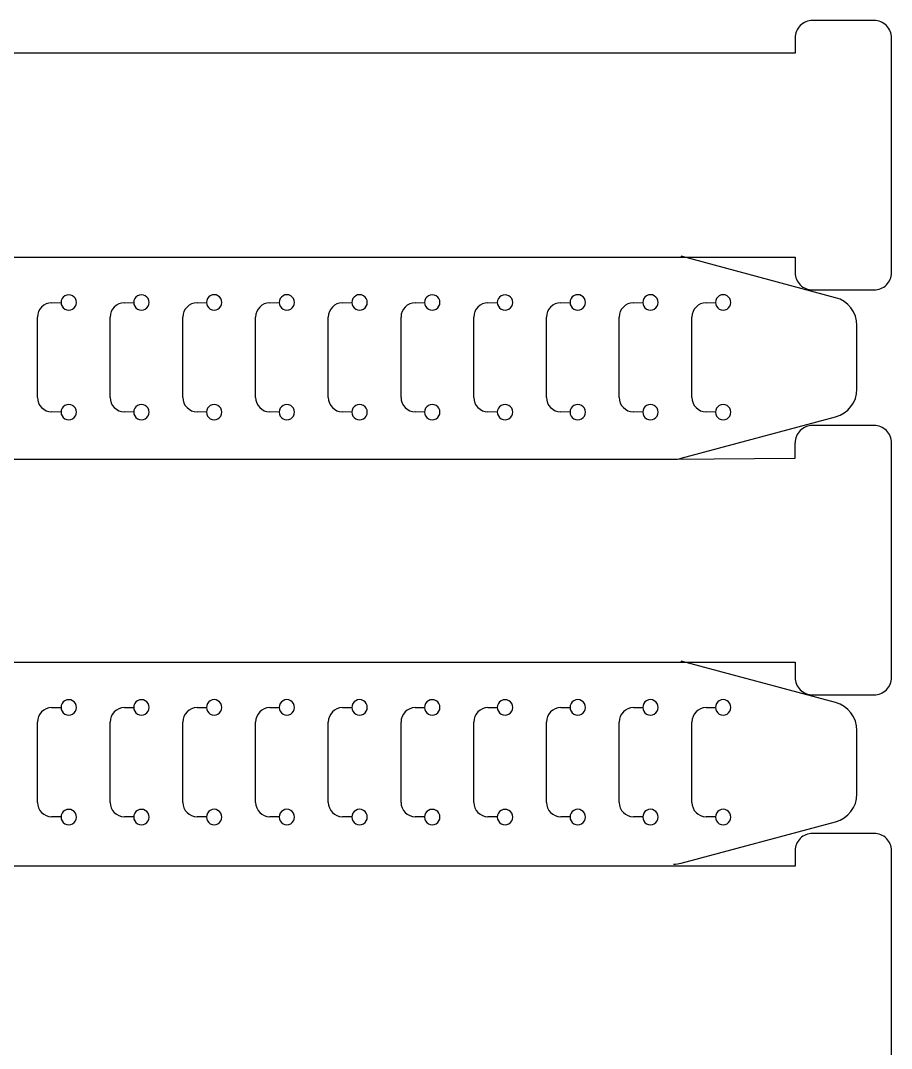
# Model space of a CAD drawing. Extents: x 7 to 1091, y 28 to 643.
# Drawn here: x 295.5 to 386, y 138.8 to 245.6 of the extents above; entities that cross this region are included whole.
import ezdxf

# ---------------------------------------------------------------- set-up
doc = ezdxf.new("R2010")
doc.units = 0
doc.layers.add('Layer_1', color=7, linetype='CONTINUOUS')

msp = doc.modelspace()

# ---------------------------------------------------------------- linework, layer by layer
at = {"layer": 'Layer_1', "color": 7}
for p, q in [((384.204713, 245.610669), (377.804706, 245.610669)), ((376.004693, 243.810656), (376.004693, 242.210668)), ((386.0047, 219.410675), (386.0047, 243.810656)), ((376.004693, 242.210668), (33.418222, 242.210668)), ((20.71822, 221.010663), (376.004693, 221.010663)), ((380.195085, 216.809795), (364.139877, 221.111761)), ((376.004693, 221.010663), (376.004693, 219.410675)), ((377.804706, 217.610662), (384.204713, 217.610662)), ((382.418616, 207.315962), (382.418616, 213.911998)), ((364.139877, 200.116227), (380.195085, 204.418193)), ((384.204713, 203.528296), (377.804706, 203.528296)), ((376.004693, 200.128294), (376.004693, 201.728283)), ((386.0047, 177.328302), (386.0047, 201.728283)), ((20.776955, 200.013992), (363.363431, 200.013992)), ((363.363431, 200.013992), (376.004693, 200.128294)), ((20.71822, 178.92829), (376.004693, 178.92829)), ((380.195085, 174.727421), (364.139877, 179.029387)), ((376.004693, 178.92829), (376.004693, 177.328302)), ((377.804706, 175.528288), (384.204713, 175.528288)), ((382.418616, 165.233589), (382.418616, 171.829625)), ((364.139877, 158.033853), (380.195085, 162.335819)), ((384.204713, 161.13718), (377.804706, 161.13718)), ((376.004693, 159.337167), (376.004693, 157.737179)), ((386.0047, 134.937186), (386.0047, 159.337167)), ((376.004693, 157.737179), (33.418219, 157.737179))]:
    msp.add_line(p, q, dxfattribs=at)
at = {"layer": 'Layer_1', "color": 1}
for p, q in [((298.733501, 216.28592), (299.705898, 216.301265)), ((299.705792, 216.313992), (299.705792, 216.313992)), ((306.290477, 216.28592), (307.262874, 216.301265)), ((307.262768, 216.313992), (307.262768, 216.313992)), ((313.84748, 216.28592), (314.81985, 216.301265)), ((314.819771, 216.313992), (314.819771, 216.313992)), ((321.404456, 216.28592), (322.376853, 216.301265)), ((322.376747, 216.313992), (322.376747, 216.313992)), ((328.961433, 216.28592), (329.933829, 216.301265)), ((329.933723, 216.313992), (329.933723, 216.313992)), ((336.518409, 216.28592), (337.490805, 216.301265)), ((337.4907, 216.313992), (337.4907, 216.313992)), ((344.075385, 216.28592), (345.047782, 216.301265)), ((345.047676, 216.313992), (345.047676, 216.313992)), ((351.632388, 216.28592), (352.604758, 216.301265)), ((352.604679, 216.313992), (352.604679, 216.313992)), ((359.189364, 216.28592), (360.161761, 216.301265)), ((360.161655, 216.313992), (360.161655, 216.313992)), ((366.74634, 216.28592), (367.718737, 216.301265)), ((367.718631, 216.313992), (367.718631, 216.313992)), ((297.257285, 206.441885), (297.257285, 214.786102)), ((304.814261, 206.441885), (304.814261, 214.786102)), ((312.371237, 206.441885), (312.371237, 214.786102)), ((319.928214, 206.441885), (319.928214, 214.786102)), ((327.48519, 206.441885), (327.48519, 214.786102)), ((335.042166, 206.441885), (335.042166, 214.786102)), ((342.599169, 206.441885), (342.599169, 214.786102)), ((350.156145, 206.441885), (350.156145, 214.786102)), ((357.713121, 206.441885), (357.713121, 214.786102)), ((365.270097, 206.441885), (365.270097, 214.786102)), ((299.705898, 204.926669), (298.733501, 204.942015)), ((299.705792, 204.913996), (299.705792, 204.913996)), ((307.262874, 204.926669), (306.290477, 204.942015)), ((307.262768, 204.913996), (307.262768, 204.913996)), ((314.81985, 204.926669), (313.84748, 204.942015)), ((314.819771, 204.913996), (314.819771, 204.913996)), ((322.376853, 204.926669), (321.404456, 204.942015)), ((322.376747, 204.913996), (322.376747, 204.913996)), ((329.933829, 204.926669), (328.961433, 204.942015)), ((329.933723, 204.913996), (329.933723, 204.913996)), ((337.490805, 204.926669), (336.518409, 204.942015)), ((337.4907, 204.913996), (337.4907, 204.913996)), ((345.047782, 204.926669), (344.075385, 204.942015)), ((345.047676, 204.913996), (345.047676, 204.913996)), ((352.604758, 204.926669), (351.632388, 204.942015)), ((352.604679, 204.913996), (352.604679, 204.913996)), ((360.161761, 204.926669), (359.189364, 204.942015)), ((360.161655, 204.913996), (360.161655, 204.913996)), ((367.718737, 204.926669), (366.74634, 204.942015)), ((367.718631, 204.913996), (367.718631, 204.913996)), ((298.733501, 174.203546), (299.705898, 174.218892)), ((299.705792, 174.231618), (299.705792, 174.231618)), ((306.290477, 174.203546), (307.262874, 174.218892)), ((307.262768, 174.231618), (307.262768, 174.231618)), ((313.84748, 174.203546), (314.81985, 174.218892)), ((314.819771, 174.231618), (314.819771, 174.231618)), ((321.404456, 174.203546), (322.376853, 174.218892)), ((322.376747, 174.231618), (322.376747, 174.231618)), ((328.961433, 174.203546), (329.933829, 174.218892)), ((329.933723, 174.231618), (329.933723, 174.231618)), ((336.518409, 174.203546), (337.490805, 174.218892)), ((337.4907, 174.231618), (337.4907, 174.231618)), ((344.075385, 174.203546), (345.047782, 174.218892)), ((345.047676, 174.231618), (345.047676, 174.231618)), ((351.632388, 174.203546), (352.604758, 174.218892)), ((352.604679, 174.231618), (352.604679, 174.231618)), ((359.189364, 174.203546), (360.161761, 174.218892)), ((360.161655, 174.231618), (360.161655, 174.231618)), ((366.74634, 174.203546), (367.718737, 174.218892)), ((367.718631, 174.231618), (367.718631, 174.231618)), ((297.257285, 164.359512), (297.257285, 172.703729)), ((304.814261, 164.359512), (304.814261, 172.703729)), ((312.371237, 164.359512), (312.371237, 172.703729)), ((319.928214, 164.359512), (319.928214, 172.703729)), ((327.48519, 164.359512), (327.48519, 172.703729)), ((335.042166, 164.359512), (335.042166, 172.703729)), ((342.599169, 164.359512), (342.599169, 172.703729)), ((350.156145, 164.359512), (350.156145, 172.703729)), ((357.713121, 164.359512), (357.713121, 172.703729)), ((365.270097, 164.359512), (365.270097, 172.703729)), ((299.705898, 162.844296), (298.733501, 162.859642)), ((299.705792, 162.831622), (299.705792, 162.831622)), ((307.262874, 162.844296), (306.290477, 162.859642)), ((307.262768, 162.831622), (307.262768, 162.831622)), ((314.81985, 162.844296), (313.84748, 162.859642)), ((314.819771, 162.831622), (314.819771, 162.831622)), ((322.376853, 162.844296), (321.404456, 162.859642)), ((322.376747, 162.831622), (322.376747, 162.831622)), ((329.933829, 162.844296), (328.961433, 162.859642)), ((329.933723, 162.831622), (329.933723, 162.831622)), ((337.490805, 162.844296), (336.518409, 162.859642)), ((337.4907, 162.831622), (337.4907, 162.831622)), ((345.047782, 162.844296), (344.075385, 162.859642)), ((345.047676, 162.831622), (345.047676, 162.831622)), ((352.604758, 162.844296), (351.632388, 162.859642)), ((352.604679, 162.831622), (352.604679, 162.831622)), ((360.161761, 162.844296), (359.189364, 162.859642)), ((360.161655, 162.831622), (360.161655, 162.831622)), ((367.718737, 162.844296), (366.74634, 162.859642)), ((367.718631, 162.831622), (367.718631, 162.831622))]:
    msp.add_line(p, q, dxfattribs=at)
at = {"layer": 'Layer_1', "color": 7}
for points in [[(376.531902, 245.083461), (376.19432, 244.745905), (376.004693, 244.28807), (376.004693, 243.810656)], [(377.804706, 245.610669), (377.327319, 245.610669), (376.869457, 245.421042), (376.531902, 245.083461)], [(385.477491, 245.083461), (385.139935, 245.421016), (384.6821, 245.610669), (384.204713, 245.610669)], [(386.0047, 243.810656), (386.0047, 244.288044), (385.815073, 244.745879), (385.477491, 245.083461)], [(376.004693, 219.410675), (376.004693, 218.933287), (376.19432, 218.475452), (376.531902, 218.137871)], [(385.477491, 218.137897), (385.815073, 218.475452), (386.0047, 218.933287), (386.0047, 219.410675)], [(376.531902, 218.137871), (376.869457, 217.800315), (377.327319, 217.610662), (377.804706, 217.610662)], [(384.204713, 217.610662), (384.6821, 217.610662), (385.139935, 217.800315), (385.477491, 218.137897)], [(382.418616, 213.912025), (382.418616, 215.26984), (381.506624, 216.458348), (380.195085, 216.809795)], [(380.195085, 204.418193), (381.506624, 204.769612), (382.418616, 205.958147), (382.418616, 207.315962)], [(376.531902, 203.001087), (376.19432, 202.663532), (376.004693, 202.205697), (376.004693, 201.728283)], [(377.804706, 203.528296), (377.327319, 203.528296), (376.869457, 203.338669), (376.531902, 203.001087)], [(385.477491, 203.001087), (385.139935, 203.338643), (384.6821, 203.528296), (384.204713, 203.528296)], [(386.0047, 201.728283), (386.0047, 202.20567), (385.815073, 202.663505), (385.477491, 203.001087)], [(363.363431, 200.013992), (363.625606, 200.013992), (363.886644, 200.048361), (364.139877, 200.116227)], [(376.004693, 177.328302), (376.004693, 176.850914), (376.19432, 176.393079), (376.531902, 176.055497)], [(385.477491, 176.055524), (385.815073, 176.393079), (386.0047, 176.850914), (386.0047, 177.328302)], [(376.531902, 176.055497), (376.869457, 175.717942), (377.327319, 175.528288), (377.804706, 175.528288)], [(384.204713, 175.528288), (384.6821, 175.528288), (385.139935, 175.717942), (385.477491, 176.055524)], [(382.418616, 171.829652), (382.418616, 173.187467), (381.506624, 174.375975), (380.195085, 174.727421)], [(380.195085, 162.335819), (381.506624, 162.687239), (382.418616, 163.875774), (382.418616, 165.233589)], [(376.531902, 160.609971), (376.19432, 160.272416), (376.004693, 159.814581), (376.004693, 159.337167)], [(377.804706, 161.13718), (377.327319, 161.13718), (376.869457, 160.947553), (376.531902, 160.609971)], [(385.477491, 160.609971), (385.139935, 160.947527), (384.6821, 161.13718), (384.204713, 161.13718)], [(386.0047, 159.337167), (386.0047, 159.814555), (385.815073, 160.27239), (385.477491, 160.609971)], [(363.363431, 157.931618), (363.625606, 157.931618), (363.886644, 157.965988), (364.139877, 158.033853)]]:
    msp.add_open_spline(points, degree=3, dxfattribs=at)
at = {"layer": 'Layer_1', "color": 1}
for points in [[(300.105789, 217.006803), (299.858271, 216.863902), (299.705792, 216.599795), (299.705792, 216.313992)], [(300.90581, 217.006803), (300.658292, 217.149731), (300.353307, 217.149731), (300.105789, 217.006803)], [(301.305807, 216.313992), (301.305807, 216.599795), (301.153327, 216.863902), (300.90581, 217.006803)], [(307.662765, 217.006803), (307.415247, 216.863902), (307.262768, 216.599795), (307.262768, 216.313992)], [(308.462786, 217.006803), (308.215242, 217.149731), (307.910283, 217.149731), (307.662765, 217.006803)], [(308.862783, 216.313992), (308.862783, 216.599795), (308.710304, 216.863902), (308.462786, 217.006803)], [(315.218815, 217.009528), (314.970821, 216.865886), (314.818607, 216.600562), (314.819771, 216.313992)], [(316.020715, 217.009528), (315.772694, 217.153144), (315.466809, 217.153144), (315.218815, 217.009528)], [(316.419759, 216.313992), (316.419759, 216.600562), (316.268709, 216.865886), (316.020715, 217.009528)], [(322.775871, 217.009343), (322.527904, 216.865754), (322.375662, 216.600509), (322.376747, 216.313992)], [(323.577611, 217.009343), (323.329644, 217.152933), (323.023839, 217.152933), (322.775871, 217.009343)], [(323.976735, 216.313992), (323.976735, 216.600509), (323.825579, 216.865754), (323.577611, 217.009343)], [(330.332847, 217.009343), (330.08488, 216.865754), (329.932639, 216.600509), (329.933723, 216.313992)], [(331.134588, 217.009343), (330.88662, 217.152933), (330.580815, 217.152933), (330.332847, 217.009343)], [(331.533712, 216.313992), (331.533712, 216.600509), (331.382555, 216.865754), (331.134588, 217.009343)], [(337.890697, 217.006803), (337.643179, 216.863902), (337.4907, 216.599795), (337.4907, 216.313992)], [(338.690717, 217.006803), (338.443173, 217.149731), (338.138214, 217.149731), (337.890697, 217.006803)], [(339.090714, 216.313992), (339.090714, 216.599795), (338.938235, 216.863902), (338.690717, 217.006803)], [(345.447673, 217.006803), (345.200155, 216.863902), (345.047676, 216.599795), (345.047676, 216.313992)], [(346.247694, 217.006803), (346.000176, 217.149731), (345.695191, 217.149731), (345.447673, 217.006803)], [(346.647691, 216.313992), (346.647691, 216.599795), (346.495211, 216.863902), (346.247694, 217.006803)], [(353.003723, 217.009528), (352.755729, 216.865886), (352.603514, 216.600562), (352.604679, 216.313992)], [(353.805622, 217.009528), (353.557602, 217.153144), (353.251717, 217.153144), (353.003723, 217.009528)], [(354.204667, 216.313992), (354.204667, 216.600562), (354.053616, 216.865886), (353.805622, 217.009528)], [(360.560779, 217.009343), (360.312811, 216.865754), (360.16057, 216.600509), (360.161655, 216.313992)], [(361.362519, 217.009343), (361.114552, 217.152933), (360.808746, 217.152933), (360.560779, 217.009343)], [(361.761643, 216.313992), (361.761643, 216.600509), (361.610487, 216.865754), (361.362519, 217.009343)], [(368.117755, 217.009343), (367.869788, 216.865754), (367.717546, 216.600509), (367.718631, 216.313992)], [(368.919495, 217.009343), (368.671528, 217.152933), (368.365723, 217.152933), (368.117755, 217.009343)], [(369.318619, 216.313992), (369.318619, 216.600509), (369.167463, 216.865754), (368.919495, 217.009343)], [(298.733501, 216.28592), (297.914457, 216.272955), (297.257285, 215.605252), (297.257285, 214.786102)], [(299.705792, 216.313992), (299.705792, 216.028162), (299.858271, 215.764055), (300.105789, 215.621154)], [(300.90581, 215.621154), (301.153327, 215.764055), (301.305807, 216.028162), (301.305807, 216.313992)], [(306.290477, 216.28592), (305.471433, 216.272955), (304.814261, 215.605252), (304.814261, 214.786102)], [(307.262768, 216.313992), (307.262768, 216.028162), (307.415247, 215.764055), (307.662765, 215.621154)], [(308.462786, 215.621154), (308.710304, 215.764055), (308.862783, 216.028162), (308.862783, 216.313992)], [(313.84748, 216.28592), (313.028409, 216.272955), (312.371237, 215.605252), (312.371237, 214.786102)], [(314.819771, 216.313992), (314.819771, 216.027395), (314.970821, 215.762071), (315.218815, 215.618455)], [(316.020715, 215.618455), (316.268709, 215.762071), (316.420923, 216.027395), (316.419759, 216.313992)], [(321.404456, 216.28592), (320.585386, 216.272955), (319.928214, 215.605252), (319.928214, 214.786102)], [(322.376747, 216.313992), (322.376747, 216.027448), (322.527904, 215.762203), (322.775871, 215.618614)], [(323.577611, 215.618614), (323.825579, 215.762203), (323.97782, 216.027448), (323.976735, 216.313992)], [(328.961433, 216.28592), (328.142362, 216.272955), (327.48519, 215.605252), (327.48519, 214.786102)], [(329.933723, 216.313992), (329.933723, 216.027448), (330.08488, 215.762203), (330.332847, 215.618614)], [(331.134588, 215.618614), (331.382555, 215.762203), (331.534796, 216.027448), (331.533712, 216.313992)], [(336.518409, 216.28592), (335.699338, 216.272955), (335.042166, 215.605252), (335.042166, 214.786102)], [(337.4907, 216.313992), (337.4907, 216.028162), (337.643179, 215.764055), (337.890697, 215.621154)], [(338.690717, 215.621154), (338.938235, 215.764055), (339.090714, 216.028162), (339.090714, 216.313992)], [(344.075385, 216.28592), (343.256341, 216.272955), (342.599169, 215.605252), (342.599169, 214.786102)], [(345.047676, 216.313992), (345.047676, 216.028162), (345.200155, 215.764055), (345.447673, 215.621154)], [(346.247694, 215.621154), (346.495211, 215.764055), (346.647691, 216.028162), (346.647691, 216.313992)], [(351.632388, 216.28592), (350.813317, 216.272955), (350.156145, 215.605252), (350.156145, 214.786102)], [(352.604679, 216.313992), (352.604679, 216.027395), (352.755729, 215.762071), (353.003723, 215.618455)], [(353.805622, 215.618455), (354.053616, 215.762071), (354.205831, 216.027395), (354.204667, 216.313992)], [(359.189364, 216.28592), (358.370293, 216.272955), (357.713121, 215.605252), (357.713121, 214.786102)], [(360.161655, 216.313992), (360.161655, 216.027448), (360.312811, 215.762203), (360.560779, 215.618614)], [(361.362519, 215.618614), (361.610487, 215.762203), (361.762728, 216.027448), (361.761643, 216.313992)], [(366.74634, 216.28592), (365.92727, 216.272955), (365.270097, 215.605252), (365.270097, 214.786102)], [(367.718631, 216.313992), (367.718631, 216.027448), (367.869788, 215.762203), (368.117755, 215.618614)], [(368.919495, 215.618614), (369.167463, 215.762203), (369.319704, 216.027448), (369.318619, 216.313992)], [(300.105789, 215.621154), (300.353307, 215.478252), (300.658292, 215.478252), (300.90581, 215.621154)], [(307.662765, 215.621154), (307.910283, 215.478252), (308.215242, 215.478252), (308.462786, 215.621154)], [(315.218815, 215.618455), (315.466809, 215.474813), (315.772694, 215.474813), (316.020715, 215.618455)], [(322.775871, 215.618614), (323.023839, 215.475025), (323.329644, 215.475025), (323.577611, 215.618614)], [(330.332847, 215.618614), (330.580815, 215.475025), (330.88662, 215.475025), (331.134588, 215.618614)], [(337.890697, 215.621154), (338.138214, 215.478252), (338.443173, 215.478252), (338.690717, 215.621154)], [(345.447673, 215.621154), (345.695191, 215.478252), (346.000176, 215.478252), (346.247694, 215.621154)], [(353.003723, 215.618455), (353.251717, 215.474813), (353.557602, 215.474813), (353.805622, 215.618455)], [(360.560779, 215.618614), (360.808746, 215.475025), (361.114552, 215.475025), (361.362519, 215.618614)], [(368.117755, 215.618614), (368.365723, 215.475025), (368.671528, 215.475025), (368.919495, 215.618614)], [(297.257285, 206.441885), (297.257285, 205.622708), (297.914457, 204.955059), (298.733501, 204.942068)], [(304.814261, 206.441885), (304.814261, 205.622708), (305.471433, 204.955059), (306.290477, 204.942068)], [(312.371237, 206.441885), (312.371237, 205.622708), (313.028409, 204.955032), (313.84748, 204.942068)], [(319.928214, 206.441885), (319.928214, 205.622708), (320.585386, 204.955032), (321.404456, 204.942068)], [(327.48519, 206.441885), (327.48519, 205.622708), (328.142362, 204.955032), (328.961433, 204.942068)], [(335.042166, 206.441885), (335.042166, 205.622708), (335.699338, 204.955032), (336.518409, 204.942068)], [(342.599169, 206.441885), (342.599169, 205.622708), (343.256341, 204.955059), (344.075385, 204.942068)], [(350.156145, 206.441885), (350.156145, 205.622708), (350.813317, 204.955032), (351.632388, 204.942068)], [(357.713121, 206.441885), (357.713121, 205.622708), (358.370293, 204.955032), (359.189364, 204.942068)], [(365.270097, 206.441885), (365.270097, 205.622708), (365.92727, 204.955032), (366.74634, 204.942068)], [(300.105789, 205.606807), (299.858271, 205.463906), (299.705792, 205.199798), (299.705792, 204.913996)], [(300.90581, 205.606807), (300.658292, 205.749735), (300.353307, 205.749735), (300.105789, 205.606807)], [(301.305807, 204.913996), (301.305807, 205.199798), (301.153327, 205.463906), (300.90581, 205.606807)], [(307.662765, 205.606807), (307.415247, 205.463906), (307.262768, 205.199798), (307.262768, 204.913996)], [(308.462786, 205.606807), (308.215242, 205.749735), (307.910283, 205.749735), (307.662765, 205.606807)], [(308.862783, 204.913996), (308.862783, 205.199798), (308.710304, 205.463906), (308.462786, 205.606807)], [(315.218815, 205.609506), (314.970821, 205.46589), (314.818607, 205.200566), (314.819771, 204.913996)], [(316.020715, 205.609506), (315.772694, 205.753148), (315.466809, 205.753148), (315.218815, 205.609506)], [(316.419759, 204.913996), (316.419759, 205.200566), (316.268709, 205.46589), (316.020715, 205.609506)], [(322.775871, 205.609347), (322.527904, 205.465758), (322.375662, 205.200513), (322.376747, 204.913996)], [(323.577611, 205.609347), (323.329644, 205.752936), (323.023839, 205.752936), (322.775871, 205.609347)], [(323.976735, 204.913996), (323.976735, 205.200513), (323.825579, 205.465758), (323.577611, 205.609347)], [(330.332847, 205.609347), (330.08488, 205.465758), (329.932639, 205.200513), (329.933723, 204.913996)], [(331.134588, 205.609347), (330.88662, 205.752936), (330.580815, 205.752936), (330.332847, 205.609347)], [(331.533712, 204.913996), (331.533712, 205.200513), (331.382555, 205.465758), (331.134588, 205.609347)], [(337.890697, 205.606807), (337.643179, 205.463906), (337.4907, 205.199798), (337.4907, 204.913996)], [(338.690717, 205.606807), (338.443173, 205.749735), (338.138214, 205.749735), (337.890697, 205.606807)], [(339.090714, 204.913996), (339.090714, 205.199798), (338.938235, 205.463906), (338.690717, 205.606807)], [(345.447673, 205.606807), (345.200155, 205.463906), (345.047676, 205.199798), (345.047676, 204.913996)], [(346.247694, 205.606807), (346.000176, 205.749735), (345.695191, 205.749735), (345.447673, 205.606807)], [(346.647691, 204.913996), (346.647691, 205.199798), (346.495211, 205.463906), (346.247694, 205.606807)], [(353.003723, 205.609506), (352.755729, 205.46589), (352.603514, 205.200566), (352.604679, 204.913996)], [(353.805622, 205.609506), (353.557602, 205.753148), (353.251717, 205.753148), (353.003723, 205.609506)], [(354.204667, 204.913996), (354.204667, 205.200566), (354.053616, 205.46589), (353.805622, 205.609506)], [(360.560779, 205.609347), (360.312811, 205.465758), (360.16057, 205.200513), (360.161655, 204.913996)], [(361.362519, 205.609347), (361.114552, 205.752936), (360.808746, 205.752936), (360.560779, 205.609347)], [(361.761643, 204.913996), (361.761643, 205.200513), (361.610487, 205.465758), (361.362519, 205.609347)], [(368.117755, 205.609347), (367.869788, 205.465758), (367.717546, 205.200513), (367.718631, 204.913996)], [(368.919495, 205.609347), (368.671528, 205.752936), (368.365723, 205.752936), (368.117755, 205.609347)], [(369.318619, 204.913996), (369.318619, 205.200513), (369.167463, 205.465758), (368.919495, 205.609347)], [(299.705792, 204.913996), (299.705792, 204.628166), (299.858271, 204.364059), (300.105789, 204.221158)], [(300.105789, 204.221158), (300.353307, 204.078256), (300.658292, 204.078256), (300.90581, 204.221158)], [(300.90581, 204.221158), (301.153327, 204.364059), (301.305807, 204.628166), (301.305807, 204.913996)], [(307.262768, 204.913996), (307.262768, 204.628166), (307.415247, 204.364059), (307.662765, 204.221158)], [(307.662765, 204.221158), (307.910283, 204.078256), (308.215242, 204.078256), (308.462786, 204.221158)], [(308.462786, 204.221158), (308.710304, 204.364059), (308.862783, 204.628166), (308.862783, 204.913996)], [(314.819771, 204.913996), (314.819771, 204.627399), (314.970821, 204.362075), (315.218815, 204.218459)], [(315.218815, 204.218459), (315.466809, 204.074817), (315.772694, 204.074817), (316.020715, 204.218459)], [(316.020715, 204.218459), (316.268709, 204.362075), (316.420923, 204.627399), (316.419759, 204.913996)], [(322.376747, 204.913996), (322.376747, 204.627452), (322.527904, 204.362207), (322.775871, 204.218618)], [(322.775871, 204.218618), (323.023839, 204.075028), (323.329644, 204.075028), (323.577611, 204.218618)], [(323.577611, 204.218618), (323.825579, 204.362207), (323.97782, 204.627452), (323.976735, 204.913996)], [(329.933723, 204.913996), (329.933723, 204.627452), (330.08488, 204.362207), (330.332847, 204.218618)], [(330.332847, 204.218618), (330.580815, 204.075028), (330.88662, 204.075028), (331.134588, 204.218618)], [(331.134588, 204.218618), (331.382555, 204.362207), (331.534796, 204.627452), (331.533712, 204.913996)], [(337.4907, 204.913996), (337.4907, 204.628166), (337.643179, 204.364059), (337.890697, 204.221158)], [(337.890697, 204.221158), (338.138214, 204.078256), (338.443173, 204.078256), (338.690717, 204.221158)], [(338.690717, 204.221158), (338.938235, 204.364059), (339.090714, 204.628166), (339.090714, 204.913996)], [(345.047676, 204.913996), (345.047676, 204.628166), (345.200155, 204.364059), (345.447673, 204.221158)], [(345.447673, 204.221158), (345.695191, 204.078256), (346.000176, 204.078256), (346.247694, 204.221158)], [(346.247694, 204.221158), (346.495211, 204.364059), (346.647691, 204.628166), (346.647691, 204.913996)], [(352.604679, 204.913996), (352.604679, 204.627399), (352.755729, 204.362075), (353.003723, 204.218459)], [(353.003723, 204.218459), (353.251717, 204.074817), (353.557602, 204.074817), (353.805622, 204.218459)], [(353.805622, 204.218459), (354.053616, 204.362075), (354.205831, 204.627399), (354.204667, 204.913996)], [(360.161655, 204.913996), (360.161655, 204.627452), (360.312811, 204.362207), (360.560779, 204.218618)], [(360.560779, 204.218618), (360.808746, 204.075028), (361.114552, 204.075028), (361.362519, 204.218618)], [(361.362519, 204.218618), (361.610487, 204.362207), (361.762728, 204.627452), (361.761643, 204.913996)], [(367.718631, 204.913996), (367.718631, 204.627452), (367.869788, 204.362207), (368.117755, 204.218618)], [(368.117755, 204.218618), (368.365723, 204.075028), (368.671528, 204.075028), (368.919495, 204.218618)], [(368.919495, 204.218618), (369.167463, 204.362207), (369.319704, 204.627452), (369.318619, 204.913996)], [(298.733501, 174.203546), (297.914457, 174.190582), (297.257285, 173.522879), (297.257285, 172.703729)], [(300.105789, 174.92443), (299.858271, 174.781528), (299.705792, 174.517421), (299.705792, 174.231618)], [(299.705792, 174.231618), (299.705792, 173.945789), (299.858271, 173.681682), (300.105789, 173.53878)], [(300.90581, 174.92443), (300.658292, 175.067358), (300.353307, 175.067358), (300.105789, 174.92443)], [(301.305807, 174.231618), (301.305807, 174.517421), (301.153327, 174.781528), (300.90581, 174.92443)], [(300.90581, 173.53878), (301.153327, 173.681682), (301.305807, 173.945789), (301.305807, 174.231618)], [(306.290477, 174.203546), (305.471433, 174.190582), (304.814261, 173.522879), (304.814261, 172.703729)], [(307.662765, 174.92443), (307.415247, 174.781528), (307.262768, 174.517421), (307.262768, 174.231618)], [(307.262768, 174.231618), (307.262768, 173.945789), (307.415247, 173.681682), (307.662765, 173.53878)], [(308.462786, 174.92443), (308.215242, 175.067358), (307.910283, 175.067358), (307.662765, 174.92443)], [(308.862783, 174.231618), (308.862783, 174.517421), (308.710304, 174.781528), (308.462786, 174.92443)], [(308.462786, 173.53878), (308.710304, 173.681682), (308.862783, 173.945789), (308.862783, 174.231618)], [(313.84748, 174.203546), (313.028409, 174.190582), (312.371237, 173.522879), (312.371237, 172.703729)], [(315.218815, 174.927155), (314.970821, 174.783513), (314.818607, 174.518189), (314.819771, 174.231618)], [(314.819771, 174.231618), (314.819771, 173.945022), (314.970821, 173.679698), (315.218815, 173.536082)], [(316.020715, 174.927155), (315.772694, 175.070771), (315.466809, 175.070771), (315.218815, 174.927155)], [(316.419759, 174.231618), (316.419759, 174.518189), (316.268709, 174.783513), (316.020715, 174.927155)], [(316.020715, 173.536082), (316.268709, 173.679698), (316.420923, 173.945022), (316.419759, 174.231618)], [(321.404456, 174.203546), (320.585386, 174.190582), (319.928214, 173.522879), (319.928214, 172.703729)], [(322.775871, 174.92697), (322.527904, 174.78338), (322.375662, 174.518136), (322.376747, 174.231618)], [(322.376747, 174.231618), (322.376747, 173.945075), (322.527904, 173.67983), (322.775871, 173.53624)], [(323.577611, 174.92697), (323.329644, 175.070559), (323.023839, 175.070559), (322.775871, 174.92697)], [(323.976735, 174.231618), (323.976735, 174.518136), (323.825579, 174.78338), (323.577611, 174.92697)], [(323.577611, 173.53624), (323.825579, 173.67983), (323.97782, 173.945075), (323.976735, 174.231618)], [(328.961433, 174.203546), (328.142362, 174.190582), (327.48519, 173.522879), (327.48519, 172.703729)], [(330.332847, 174.92697), (330.08488, 174.78338), (329.932639, 174.518136), (329.933723, 174.231618)], [(329.933723, 174.231618), (329.933723, 173.945075), (330.08488, 173.67983), (330.332847, 173.53624)], [(331.134588, 174.92697), (330.88662, 175.070559), (330.580815, 175.070559), (330.332847, 174.92697)], [(331.533712, 174.231618), (331.533712, 174.518136), (331.382555, 174.78338), (331.134588, 174.92697)], [(331.134588, 173.53624), (331.382555, 173.67983), (331.534796, 173.945075), (331.533712, 174.231618)], [(336.518409, 174.203546), (335.699338, 174.190582), (335.042166, 173.522879), (335.042166, 172.703729)], [(337.890697, 174.92443), (337.643179, 174.781528), (337.4907, 174.517421), (337.4907, 174.231618)], [(337.4907, 174.231618), (337.4907, 173.945789), (337.643179, 173.681682), (337.890697, 173.53878)], [(338.690717, 174.92443), (338.443173, 175.067358), (338.138214, 175.067358), (337.890697, 174.92443)], [(339.090714, 174.231618), (339.090714, 174.517421), (338.938235, 174.781528), (338.690717, 174.92443)], [(338.690717, 173.53878), (338.938235, 173.681682), (339.090714, 173.945789), (339.090714, 174.231618)], [(344.075385, 174.203546), (343.256341, 174.190582), (342.599169, 173.522879), (342.599169, 172.703729)], [(345.447673, 174.92443), (345.200155, 174.781528), (345.047676, 174.517421), (345.047676, 174.231618)], [(345.047676, 174.231618), (345.047676, 173.945789), (345.200155, 173.681682), (345.447673, 173.53878)], [(346.247694, 174.92443), (346.000176, 175.067358), (345.695191, 175.067358), (345.447673, 174.92443)], [(346.647691, 174.231618), (346.647691, 174.517421), (346.495211, 174.781528), (346.247694, 174.92443)], [(346.247694, 173.53878), (346.495211, 173.681682), (346.647691, 173.945789), (346.647691, 174.231618)], [(351.632388, 174.203546), (350.813317, 174.190582), (350.156145, 173.522879), (350.156145, 172.703729)], [(353.003723, 174.927155), (352.755729, 174.783513), (352.603514, 174.518189), (352.604679, 174.231618)], [(352.604679, 174.231618), (352.604679, 173.945022), (352.755729, 173.679698), (353.003723, 173.536082)], [(353.805622, 174.927155), (353.557602, 175.070771), (353.251717, 175.070771), (353.003723, 174.927155)], [(354.204667, 174.231618), (354.204667, 174.518189), (354.053616, 174.783513), (353.805622, 174.927155)], [(353.805622, 173.536082), (354.053616, 173.679698), (354.205831, 173.945022), (354.204667, 174.231618)], [(359.189364, 174.203546), (358.370293, 174.190582), (357.713121, 173.522879), (357.713121, 172.703729)], [(360.560779, 174.92697), (360.312811, 174.78338), (360.16057, 174.518136), (360.161655, 174.231618)], [(360.161655, 174.231618), (360.161655, 173.945075), (360.312811, 173.67983), (360.560779, 173.53624)], [(361.362519, 174.92697), (361.114552, 175.070559), (360.808746, 175.070559), (360.560779, 174.92697)], [(361.761643, 174.231618), (361.761643, 174.518136), (361.610487, 174.78338), (361.362519, 174.92697)], [(361.362519, 173.53624), (361.610487, 173.67983), (361.762728, 173.945075), (361.761643, 174.231618)], [(366.74634, 174.203546), (365.92727, 174.190582), (365.270097, 173.522879), (365.270097, 172.703729)], [(368.117755, 174.92697), (367.869788, 174.78338), (367.717546, 174.518136), (367.718631, 174.231618)], [(367.718631, 174.231618), (367.718631, 173.945075), (367.869788, 173.67983), (368.117755, 173.53624)], [(368.919495, 174.92697), (368.671528, 175.070559), (368.365723, 175.070559), (368.117755, 174.92697)], [(369.318619, 174.231618), (369.318619, 174.518136), (369.167463, 174.78338), (368.919495, 174.92697)], [(368.919495, 173.53624), (369.167463, 173.67983), (369.319704, 173.945075), (369.318619, 174.231618)], [(300.105789, 173.53878), (300.353307, 173.395879), (300.658292, 173.395879), (300.90581, 173.53878)], [(307.662765, 173.53878), (307.910283, 173.395879), (308.215242, 173.395879), (308.462786, 173.53878)], [(315.218815, 173.536082), (315.466809, 173.392439), (315.772694, 173.392439), (316.020715, 173.536082)], [(322.775871, 173.53624), (323.023839, 173.392651), (323.329644, 173.392651), (323.577611, 173.53624)], [(330.332847, 173.53624), (330.580815, 173.392651), (330.88662, 173.392651), (331.134588, 173.53624)], [(337.890697, 173.53878), (338.138214, 173.395879), (338.443173, 173.395879), (338.690717, 173.53878)], [(345.447673, 173.53878), (345.695191, 173.395879), (346.000176, 173.395879), (346.247694, 173.53878)], [(353.003723, 173.536082), (353.251717, 173.392439), (353.557602, 173.392439), (353.805622, 173.536082)], [(360.560779, 173.53624), (360.808746, 173.392651), (361.114552, 173.392651), (361.362519, 173.53624)], [(368.117755, 173.53624), (368.365723, 173.392651), (368.671528, 173.392651), (368.919495, 173.53624)], [(297.257285, 164.359512), (297.257285, 163.540335), (297.914457, 162.872685), (298.733501, 162.859694)], [(300.105789, 163.524434), (299.858271, 163.381532), (299.705792, 163.117425), (299.705792, 162.831622)], [(300.90581, 163.524434), (300.658292, 163.667362), (300.353307, 163.667362), (300.105789, 163.524434)], [(301.305807, 162.831622), (301.305807, 163.117425), (301.153327, 163.381532), (300.90581, 163.524434)], [(304.814261, 164.359512), (304.814261, 163.540335), (305.471433, 162.872685), (306.290477, 162.859694)], [(307.662765, 163.524434), (307.415247, 163.381532), (307.262768, 163.117425), (307.262768, 162.831622)], [(308.462786, 163.524434), (308.215242, 163.667362), (307.910283, 163.667362), (307.662765, 163.524434)], [(308.862783, 162.831622), (308.862783, 163.117425), (308.710304, 163.381532), (308.462786, 163.524434)], [(312.371237, 164.359512), (312.371237, 163.540335), (313.028409, 162.872659), (313.84748, 162.859694)], [(315.218815, 163.527132), (314.970821, 163.383517), (314.818607, 163.118192), (314.819771, 162.831622)], [(316.020715, 163.527132), (315.772694, 163.670775), (315.466809, 163.670775), (315.218815, 163.527132)], [(316.419759, 162.831622), (316.419759, 163.118192), (316.268709, 163.383517), (316.020715, 163.527132)], [(319.928214, 164.359512), (319.928214, 163.540335), (320.585386, 162.872659), (321.404456, 162.859694)], [(322.775871, 163.526974), (322.527904, 163.383384), (322.375662, 163.118139), (322.376747, 162.831622)], [(323.577611, 163.526974), (323.329644, 163.670563), (323.023839, 163.670563), (322.775871, 163.526974)], [(323.976735, 162.831622), (323.976735, 163.118139), (323.825579, 163.383384), (323.577611, 163.526974)], [(327.48519, 164.359512), (327.48519, 163.540335), (328.142362, 162.872659), (328.961433, 162.859694)], [(330.332847, 163.526974), (330.08488, 163.383384), (329.932639, 163.118139), (329.933723, 162.831622)], [(331.134588, 163.526974), (330.88662, 163.670563), (330.580815, 163.670563), (330.332847, 163.526974)], [(331.533712, 162.831622), (331.533712, 163.118139), (331.382555, 163.383384), (331.134588, 163.526974)], [(335.042166, 164.359512), (335.042166, 163.540335), (335.699338, 162.872659), (336.518409, 162.859694)], [(337.890697, 163.524434), (337.643179, 163.381532), (337.4907, 163.117425), (337.4907, 162.831622)], [(338.690717, 163.524434), (338.443173, 163.667362), (338.138214, 163.667362), (337.890697, 163.524434)], [(339.090714, 162.831622), (339.090714, 163.117425), (338.938235, 163.381532), (338.690717, 163.524434)], [(342.599169, 164.359512), (342.599169, 163.540335), (343.256341, 162.872685), (344.075385, 162.859694)], [(345.447673, 163.524434), (345.200155, 163.381532), (345.047676, 163.117425), (345.047676, 162.831622)], [(346.247694, 163.524434), (346.000176, 163.667362), (345.695191, 163.667362), (345.447673, 163.524434)], [(346.647691, 162.831622), (346.647691, 163.117425), (346.495211, 163.381532), (346.247694, 163.524434)], [(350.156145, 164.359512), (350.156145, 163.540335), (350.813317, 162.872659), (351.632388, 162.859694)], [(353.003723, 163.527132), (352.755729, 163.383517), (352.603514, 163.118192), (352.604679, 162.831622)], [(353.805622, 163.527132), (353.557602, 163.670775), (353.251717, 163.670775), (353.003723, 163.527132)], [(354.204667, 162.831622), (354.204667, 163.118192), (354.053616, 163.383517), (353.805622, 163.527132)], [(357.713121, 164.359512), (357.713121, 163.540335), (358.370293, 162.872659), (359.189364, 162.859694)], [(360.560779, 163.526974), (360.312811, 163.383384), (360.16057, 163.118139), (360.161655, 162.831622)], [(361.362519, 163.526974), (361.114552, 163.670563), (360.808746, 163.670563), (360.560779, 163.526974)], [(361.761643, 162.831622), (361.761643, 163.118139), (361.610487, 163.383384), (361.362519, 163.526974)], [(365.270097, 164.359512), (365.270097, 163.540335), (365.92727, 162.872659), (366.74634, 162.859694)], [(368.117755, 163.526974), (367.869788, 163.383384), (367.717546, 163.118139), (367.718631, 162.831622)], [(368.919495, 163.526974), (368.671528, 163.670563), (368.365723, 163.670563), (368.117755, 163.526974)], [(369.318619, 162.831622), (369.318619, 163.118139), (369.167463, 163.383384), (368.919495, 163.526974)], [(299.705792, 162.831622), (299.705792, 162.545793), (299.858271, 162.281686), (300.105789, 162.138784)], [(300.90581, 162.138784), (301.153327, 162.281686), (301.305807, 162.545793), (301.305807, 162.831622)], [(307.262768, 162.831622), (307.262768, 162.545793), (307.415247, 162.281686), (307.662765, 162.138784)], [(308.462786, 162.138784), (308.710304, 162.281686), (308.862783, 162.545793), (308.862783, 162.831622)], [(314.819771, 162.831622), (314.819771, 162.545025), (314.970821, 162.279701), (315.218815, 162.136085)], [(316.020715, 162.136085), (316.268709, 162.279701), (316.420923, 162.545025), (316.419759, 162.831622)], [(322.376747, 162.831622), (322.376747, 162.545078), (322.527904, 162.279834), (322.775871, 162.136244)], [(323.577611, 162.136244), (323.825579, 162.279834), (323.97782, 162.545078), (323.976735, 162.831622)], [(329.933723, 162.831622), (329.933723, 162.545078), (330.08488, 162.279834), (330.332847, 162.136244)], [(331.134588, 162.136244), (331.382555, 162.279834), (331.534796, 162.545078), (331.533712, 162.831622)], [(337.4907, 162.831622), (337.4907, 162.545793), (337.643179, 162.281686), (337.890697, 162.138784)], [(338.690717, 162.138784), (338.938235, 162.281686), (339.090714, 162.545793), (339.090714, 162.831622)], [(345.047676, 162.831622), (345.047676, 162.545793), (345.200155, 162.281686), (345.447673, 162.138784)], [(346.247694, 162.138784), (346.495211, 162.281686), (346.647691, 162.545793), (346.647691, 162.831622)], [(352.604679, 162.831622), (352.604679, 162.545025), (352.755729, 162.279701), (353.003723, 162.136085)], [(353.805622, 162.136085), (354.053616, 162.279701), (354.205831, 162.545025), (354.204667, 162.831622)], [(360.161655, 162.831622), (360.161655, 162.545078), (360.312811, 162.279834), (360.560779, 162.136244)], [(361.362519, 162.136244), (361.610487, 162.279834), (361.762728, 162.545078), (361.761643, 162.831622)], [(367.718631, 162.831622), (367.718631, 162.545078), (367.869788, 162.279834), (368.117755, 162.136244)], [(368.919495, 162.136244), (369.167463, 162.279834), (369.319704, 162.545078), (369.318619, 162.831622)], [(300.105789, 162.138784), (300.353307, 161.995883), (300.658292, 161.995883), (300.90581, 162.138784)], [(307.662765, 162.138784), (307.910283, 161.995883), (308.215242, 161.995883), (308.462786, 162.138784)], [(315.218815, 162.136085), (315.466809, 161.992443), (315.772694, 161.992443), (316.020715, 162.136085)], [(322.775871, 162.136244), (323.023839, 161.992655), (323.329644, 161.992655), (323.577611, 162.136244)], [(330.332847, 162.136244), (330.580815, 161.992655), (330.88662, 161.992655), (331.134588, 162.136244)], [(337.890697, 162.138784), (338.138214, 161.995883), (338.443173, 161.995883), (338.690717, 162.138784)], [(345.447673, 162.138784), (345.695191, 161.995883), (346.000176, 161.995883), (346.247694, 162.138784)], [(353.003723, 162.136085), (353.251717, 161.992443), (353.557602, 161.992443), (353.805622, 162.136085)], [(360.560779, 162.136244), (360.808746, 161.992655), (361.114552, 161.992655), (361.362519, 162.136244)], [(368.117755, 162.136244), (368.365723, 161.992655), (368.671528, 161.992655), (368.919495, 162.136244)]]:
    msp.add_open_spline(points, degree=3, dxfattribs=at)

doc.saveas('drawing.dxf')
